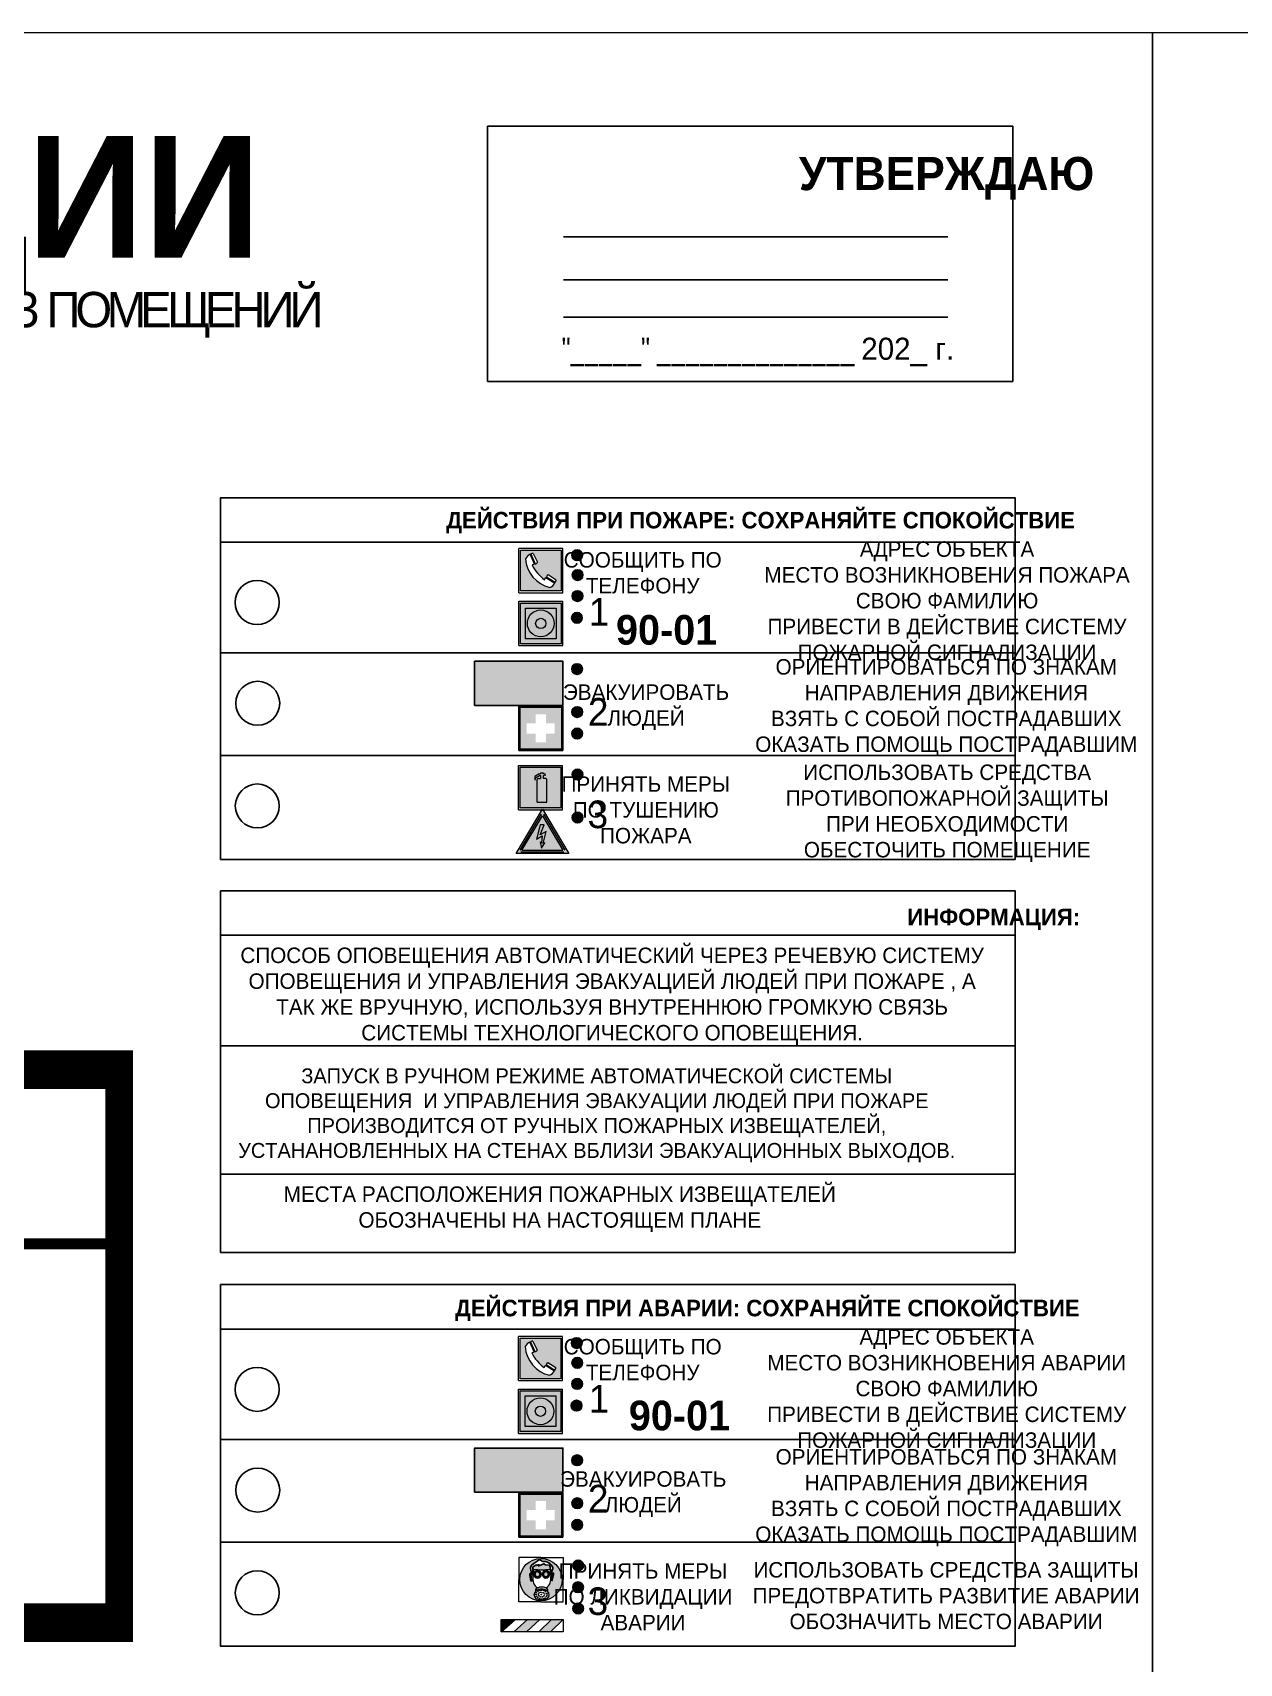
# Model space of a CAD drawing. Header units: millimetres. Extents: x 13810 to 67229, y 12374 to 21950.
# Drawn here: x 43376.2 to 43594.5, y 15439 to 15734.1 of the extents above; entities that cross this region are included whole.
import ezdxf

# ---------------------------------------------------------------- set-up
doc = ezdxf.new("R2010")
doc.units = ezdxf.units.MM
doc.styles.add('обычный', font='arial.ttf')

# ---------------------------------------------------------------- blocks, each defined once
blk = doc.blocks.new('A$C3E6D3DDE')
at = {"lineweight": 5}
h = blk.add_hatch(color=40, dxfattribs=at)
h.paths.add_polyline_path([(24.1, 1.45), (16.46, -11.35), (31.74, -11.35)])
h.paths.add_polyline_path([(24.09, -0.46), (30.03, -10.41), (18.14, -10.41)], flags=16)
h.paths.add_polyline_path([(24.54, -3.08), (23.41, -6.02), (25.13, -5.01), (24.33, -8.5), (24.82, -8.27), (23.79, -9.86), (23.4, -8.04), (23.8, -8.43), (24.04, -6.29), (22.39, -7.25), (23.44, -3.08)], flags=0)
h = blk.add_hatch(color=256, dxfattribs=at)
h.paths.add_polyline_path([(24.37, 0.03, 0.567511), (23.82, 0.03), (17.59, -10.4, 0.582454), (17.86, -10.88), (30.32, -10.88, 0.582149), (30.6, -10.4)])
h.paths.add_polyline_path([(24.09, -0.46), (18.14, -10.41), (30.03, -10.41)], flags=16)
h.paths.add_polyline_path([(24.54, -3.08), (23.41, -6.02), (25.13, -5.01), (24.33, -8.5), (24.82, -8.27), (23.79, -9.86), (23.4, -8.04), (23.8, -8.43), (24.04, -6.29), (22.39, -7.25), (23.44, -3.08)], flags=0)
h = blk.add_hatch(color=40, dxfattribs=at)
h.paths.add_polyline_path([(24.09, -0.46), (18.14, -10.41), (30.03, -10.41)])
h.paths.add_polyline_path([(24.82, -8.27), (23.79, -9.86), (23.4, -8.04), (23.8, -8.43), (24.04, -6.29), (22.39, -7.25), (23.44, -3.08), (24.54, -3.08), (23.41, -6.02), (25.13, -5.01), (24.33, -8.5)], flags=16)
at = {"color": 40, "lineweight": 5}
for p, q in [((16.46, -11.35), (24.1, 1.45)), ((24.1, 1.45), (31.74, -11.35))]:
    blk.add_line(p, q, dxfattribs=at)
at = {"lineweight": 5}
for p, q in [((17.59, -10.4), (23.82, 0.03)), ((24.37, 0.03), (30.6, -10.4)), ((18.14, -10.41), (24.09, -0.46)), ((23.44, -3.08), (22.39, -7.25)), ((23.41, -6.02), (24.54, -3.08)), ((24.54, -3.08), (23.44, -3.08)), ((24.09, -0.46), (30.03, -10.41)), ((22.39, -7.25), (24.04, -6.29)), ((23.8, -8.43), (23.4, -8.04)), ((23.4, -8.04), (23.79, -9.86)), ((25.13, -5.01), (23.41, -6.02)), ((23.79, -9.86), (24.82, -8.27)), ((24.04, -6.29), (23.8, -8.43)), ((24.33, -8.5), (25.13, -5.01)), ((24.82, -8.27), (24.33, -8.5)), ((17.86, -10.88), (30.32, -10.88)), ((18.14, -10.41), (30.03, -10.41))]:
    blk.add_line(p, q, dxfattribs=at)
at = {"color": 50, "lineweight": 5}
blk.add_line((31.74, -11.35), (16.46, -11.35), dxfattribs=at)
blk = doc.blocks.new('A$C38D26F80')
h = blk.add_hatch(color=5)
h.dxf.hatch_style = 1
h.paths.add_polyline_path([(-8.77, -4.48, 1), (-0.19, -4.48, 1)])
h.paths.add_polyline_path([(-6.75, -3.58), (-6.75, -3.31), (-6.62, -3.22), (-6.5, -3.22), (-6.42, -3.3), (-6.39, -3.28), (-6.59, -2.23), (-6.59, -2.01), (-6.38, -1.58), (-4.76, -0.4), (-4.13, -0.79, -0.362848), (-2.1, -2.1, -0.201049), (-2.17, -2.48, 0.085434), (-2.26, -3.13), (-1.9, -3.16), (-2.25, -4.7), (-2.4, -4.59), (-2.43, -4.34), (-2.36, -4.34), (-2.14, -3.34), (-2.47, -3.42), (-2.58, -1.95), (-2.77, -1.58), (-3.58, -1.52), (-3.92, -1.26), (-5.05, -1.73), (-4.87, -1.39), (-5.41, -1.6), (-5.41, -1.46), (-6.13, -1.87), (-6.18, -3.5), (-6.56, -3.47), (-6.37, -4.59), (-6.16, -4.43), (-6.16, -4.66), (-6.36, -4.79), (-6.37, -4.8), (-6.51, -4.76)], flags=16)
h.paths.add_polyline_path([(-6.51, -4.76), (-6.36, -4.79), (-6.37, -4.8)], flags=0)
h.paths.add_polyline_path([(-5.92, -2.34, 0.089508), (-2.67, -2.35), (-2.48, -3.88, -0.268602), (-3.4, -6.18, 0.262449), (-5.2, -6.18, -0.268602), (-6.11, -3.88)], flags=16)
edge = h.paths.add_edge_path(flags=16)
edge.add_ellipse((-5.19, -3.41), major_axis=(0, 0.842), ratio=0.848992, start_angle=0, end_angle=360)
edge = h.paths.add_edge_path(flags=0)
edge.add_ellipse((-5.19, -3.39), major_axis=(0, 0.665), ratio=0.853798, start_angle=0, end_angle=360)
edge = h.paths.add_edge_path(flags=0)
edge.add_ellipse((-5.19, -3.4), major_axis=(0, 0.528), ratio=0.864094, start_angle=0, end_angle=360)
edge = h.paths.add_edge_path(flags=16)
edge.add_ellipse((-3.47, -3.4), major_axis=(0, 0.842), ratio=0.848992, start_angle=0, end_angle=360)
h.paths.add_polyline_path([(-3.13, -6.45), (-3.13, -6.84, 0.383174), (-5.57, -6.85), (-5.57, -6.49, -0.369952)], flags=16)
edge = h.paths.add_edge_path(flags=0)
edge.add_ellipse((-3.47, -3.39), major_axis=(0, 0.665), ratio=0.853798, start_angle=0, end_angle=360)
edge = h.paths.add_edge_path(flags=0)
edge.add_ellipse((-3.47, -3.4), major_axis=(0, 0.528), ratio=0.864094, start_angle=0, end_angle=360)
edge = h.paths.add_edge_path(flags=16)
edge.add_ellipse((-4.34, -7.57), major_axis=(-1.48, 0), ratio=0.744955, start_angle=0, end_angle=360)
h.paths.add_polyline_path([(-5.01, -6.85, -1), (-5.15, -6.85, -1)], flags=0)
h.paths.add_polyline_path([(-5.33, -7.14, -1), (-5.47, -7.14, -1)], flags=0)
h.paths.add_polyline_path([(-4.61, -6.71, -1), (-4.74, -6.71, -1)], flags=16)
h.paths.add_polyline_path([(-5.43, -7.51, -1), (-5.57, -7.51, -1)], flags=0)
h.paths.add_polyline_path([(-4.26, -6.67, -1), (-4.4, -6.67, -1)], flags=16)
h.paths.add_polyline_path([(-4.74, -7.14, -1), (-4.88, -7.14, -1)], flags=0)
h.paths.add_polyline_path([(-4.93, -7.43, -1), (-5.07, -7.43, -1)], flags=0)
h.paths.add_polyline_path([(-4.41, -7.07, -1), (-4.54, -7.07, -1)], flags=0)
h.paths.add_polyline_path([(-5.33, -7.87, -1), (-5.46, -7.87, -1)], flags=0)
h.paths.add_polyline_path([(-3.8, -6.71, -1), (-3.94, -6.71, -1)], flags=16)
h.paths.add_polyline_path([(-4.85, -7.78, -1), (-4.98, -7.78, -1)], flags=0)
h.paths.add_polyline_path([(-3.96, -7.14, -1), (-4.1, -7.14, -1)], flags=0)
h.paths.add_polyline_path([(-4.33, -7.53, -1), (-4.47, -7.53, -1)], flags=0)
h.paths.add_polyline_path([(-5.09, -8.12, -1), (-5.23, -8.12, -1)], flags=0)
h.paths.add_polyline_path([(-3.5, -6.94, -1), (-3.64, -6.94, -1)], flags=0)
h.paths.add_polyline_path([(-4.54, -7.97, -1), (-4.68, -7.97, -1)], flags=0)
h.paths.add_polyline_path([(-3.66, -7.39, -1), (-3.8, -7.39, -1)], flags=0)
h.paths.add_polyline_path([(-4.73, -8.35, -1), (-4.86, -8.35, -1)], flags=0)
h.paths.add_polyline_path([(-4.09, -7.96, -1), (-4.23, -7.96, -1)], flags=0)
h.paths.add_polyline_path([(-3.77, -7.74, -1), (-3.91, -7.74, -1)], flags=0)
h.paths.add_polyline_path([(-3.22, -7.27, -1), (-3.35, -7.27, -1)], flags=0)
h.paths.add_polyline_path([(-4.34, -8.4, -1), (-4.47, -8.4, -1)], flags=0)
h.paths.add_polyline_path([(-3.16, -7.61, -1), (-3.3, -7.61, -1)], flags=0)
h.paths.add_polyline_path([(-3.9, -8.35, -1), (-4.04, -8.35, -1)], flags=0)
h.paths.add_polyline_path([(-3.32, -7.91, -1), (-3.46, -7.91, -1)], flags=0)
h.paths.add_polyline_path([(-3.55, -8.23, -1), (-3.69, -8.23, -1)], flags=0)
at = {"color": 5, "lineweight": 5}
for p, q in [((-4.48, 0), (-8.96, 0)), ((-8.96, 0), (-8.96, -4.48)), ((-4.48, 0), (0, 0)), ((0, 0), (0, -4.48)), ((-6.75, -3.31), (-6.62, -3.22)), ((-6.62, -3.22), (-6.5, -3.22)), ((-6.59, -2.01), (-6.38, -1.58)), ((-6.59, -2.23), (-6.59, -2.01)), ((-6.39, -3.28), (-6.59, -2.23)), ((-6.5, -3.22), (-6.42, -3.3)), ((-6.42, -3.3), (-6.39, -3.28)), ((-6.38, -1.58), (-4.76, -0.4)), ((-6.13, -1.87), (-6.18, -3.5)), ((-5.41, -1.46), (-6.13, -1.87)), ((-5.92, -2.34), (-6.11, -3.88)), ((-4.87, -1.39), (-5.41, -1.6)), ((-5.41, -1.6), (-5.41, -1.46)), ((-3.92, -1.26), (-5.05, -1.73)), ((-5.05, -1.73), (-4.87, -1.39)), ((-4.76, -0.4), (-4.13, -0.79)), ((-3.58, -1.52), (-3.92, -1.26)), ((-2.77, -1.58), (-3.58, -1.52)), ((-2.58, -1.95), (-2.77, -1.58)), ((-2.67, -2.34), (-2.48, -3.88)), ((-2.47, -3.42), (-2.58, -1.95)), ((-1.9, -3.16), (-2.26, -3.13)), ((-2.25, -4.7), (-1.9, -3.16)), ((-8.96, -8.96), (-8.96, -4.48)), ((-6.75, -3.58), (-6.75, -3.31)), ((-6.51, -4.76), (-6.75, -3.58)), ((-6.18, -3.5), (-6.56, -3.47)), ((-6.56, -3.47), (-6.37, -4.59)), ((-6.37, -4.8), (-6.51, -4.76)), ((-6.37, -4.59), (-6.16, -4.43)), ((-6.16, -4.66), (-6.37, -4.8)), ((-6.16, -4.43), (-6.16, -4.66)), ((-5.57, -6.49), (-5.57, -6.85)), ((-3.13, -6.45), (-3.13, -6.84)), ((-2.14, -3.34), (-2.47, -3.42)), ((-2.43, -4.34), (-2.4, -4.59)), ((-2.43, -4.34), (-2.36, -4.34)), ((-2.4, -4.59), (-2.25, -4.7)), ((-2.36, -4.34), (-2.14, -3.34)), ((0, -8.96), (0, -4.48)), ((-4.48, -8.96), (-8.96, -8.96)), ((-4.48, -8.96), (0, -8.96))]:
    blk.add_line(p, q, dxfattribs=at)
at = {"color": 5}
for p, q in [((-6.75, -3.31), (-6.62, -3.22)), ((-6.62, -3.22), (-6.5, -3.22)), ((-6.59, -2.01), (-6.38, -1.58)), ((-6.59, -2.23), (-6.59, -2.01)), ((-6.39, -3.28), (-6.59, -2.23)), ((-6.5, -3.22), (-6.42, -3.3)), ((-6.42, -3.3), (-6.39, -3.28)), ((-6.38, -1.58), (-4.76, -0.4)), ((-6.13, -1.87), (-6.18, -3.5)), ((-5.41, -1.46), (-6.13, -1.87)), ((-4.87, -1.39), (-5.41, -1.6)), ((-5.41, -1.6), (-5.41, -1.46)), ((-3.92, -1.26), (-5.05, -1.73)), ((-5.05, -1.73), (-4.87, -1.39)), ((-4.76, -0.4), (-4.13, -0.79)), ((-3.58, -1.52), (-3.92, -1.26)), ((-2.77, -1.58), (-3.58, -1.52)), ((-2.58, -1.95), (-2.77, -1.58)), ((-2.47, -3.42), (-2.58, -1.95)), ((-2.26, -3.13), (-1.9, -3.16)), ((-1.9, -3.16), (-2.25, -4.7)), ((-6.75, -3.58), (-6.75, -3.31)), ((-6.51, -4.76), (-6.75, -3.58)), ((-6.18, -3.5), (-6.56, -3.47)), ((-6.56, -3.47), (-6.37, -4.59)), ((-6.37, -4.8), (-6.51, -4.76)), ((-6.36, -4.79), (-6.51, -4.76)), ((-6.37, -4.59), (-6.16, -4.43)), ((-6.16, -4.66), (-6.37, -4.8)), ((-6.16, -4.66), (-6.36, -4.79)), ((-6.16, -4.43), (-6.16, -4.66)), ((-2.14, -3.34), (-2.47, -3.42)), ((-2.4, -4.59), (-2.43, -4.34)), ((-2.43, -4.34), (-2.36, -4.34)), ((-2.25, -4.7), (-2.4, -4.59)), ((-2.36, -4.34), (-2.14, -3.34))]:
    blk.add_line(p, q, dxfattribs=at)
at = {"color": 5, "lineweight": 5}
for centre, radius in [((-4.48, -4.48), 4.29), ((-4.33, -6.67), 0.0678), ((-5.5, -7.51), 0.0678), ((-5.4, -7.14), 0.0678), ((-5.4, -7.87), 0.0678), ((-5.16, -8.12), 0.0678), ((-5.08, -6.85), 0.0678), ((-5, -7.43), 0.0678), ((-4.91, -7.78), 0.0678), ((-4.81, -7.14), 0.0678), ((-4.79, -8.35), 0.0678), ((-4.67, -6.71), 0.0678), ((-4.61, -7.97), 0.0678), ((-4.47, -7.07), 0.0678), ((-4.4, -7.53), 0.0678), ((-4.4, -8.4), 0.0678), ((-4.16, -7.96), 0.0678), ((-4.03, -7.14), 0.0678), ((-3.97, -8.35), 0.0678), ((-3.87, -6.71), 0.0678), ((-3.84, -7.74), 0.0678), ((-3.73, -7.39), 0.0678), ((-3.62, -8.23), 0.0678), ((-3.57, -6.94), 0.0678), ((-3.39, -7.91), 0.0678), ((-3.28, -7.27), 0.0678), ((-3.23, -7.61), 0.0678)]:
    blk.add_circle(centre, radius, dxfattribs=at)
for centre, radius, start, end in [((-4.28, 6.66), 9.15, 259.6987, 280.1569), ((-0.47, -3.05), 1.79, 161.5846, 182.4584), ((-2.6, -2.2), 0.513, 326.4781, 11.7739), ((-3.66, -4.24), 2.47, 171.573, 231.7124), ((-4.33, -7.88), 1.87, 50.358, 131.5662), ((-4.34, -8.2), 1.82, 48.4943, 132.3565), ((-4.3, -7.78), 1.83, 60.5889, 119.4111), ((-4.93, -4.24), 2.47, 308.2876, 8.427)]:
    blk.add_arc(centre, radius, start, end, dxfattribs=at)
at = {"color": 5}
for centre, radius, start, end in [((-3.89, -2.66), 1.88, 17.387, 97.1599), ((-0.35, -3.07), 1.91, 162.2553, 181.7878), ((-2.6, -2.2), 0.511, 326.3906, 11.8614)]:
    blk.add_arc(centre, radius, start, end, dxfattribs=at)
at = {"color": 5, "lineweight": 5}
for centre, major_axis, ratio in [((-5.19, -3.41), (0, 0.842), 0.848992), ((-5.19, -3.39), (0, 0.665), 0.853798), ((-5.19, -3.4), (0, 0.528), 0.864094), ((-3.47, -3.4), (0, 0.842), 0.848992), ((-3.47, -3.39), (0, 0.665), 0.853798), ((-3.47, -3.4), (0, 0.528), 0.864094), ((-4.34, -7.57), (-1.48, 0), 0.744955)]:
    blk.add_ellipse(centre, major_axis=major_axis, ratio=ratio, dxfattribs=at)
blk = doc.blocks.new('A$C47DD6509')
at = {"lineweight": 5}
for points in [[(-8.69, 0), (-11.19, 0), (-11.19, -2.22)], [(-4.22, 0), (-6.45, 0), (-8.91, -2.22), (-6.61, -2.22)], [(0, 0), (-2.09, 0), (-4.36, -2.22), (-2.29, -2.22)]]:
    blk.add_hatch(color=242, dxfattribs=at).paths.add_polyline_path(points)
at = {"color": 242, "lineweight": 5}
for p, q in [((-11.19, -2.22), (-8.69, 0)), ((-11.19, -2.22), (-11.19, 0)), ((-11.19, 0), (-8.69, 0)), ((-11.19, 0), (0, 0)), ((-8.91, -2.22), (-6.45, 0)), ((-6.61, -2.22), (-4.22, 0)), ((-4.36, -2.22), (-2.09, 0)), ((-2.29, -2.22), (0, 0)), ((0, 0), (0, -2.22)), ((0, -2.22), (-11.19, -2.22))]:
    blk.add_line(p, q, dxfattribs=at)
blk = doc.blocks.new('A$C456E1F9C')
at = {"lineweight": 5}
h = blk.add_hatch(color=242, dxfattribs=at)
h.paths.add_polyline_path([(0.51, -1.47), (0.51, -13.26), (12.29, -13.26), (12.29, -1.47)])
h.paths.add_polyline_path([(5.42, -4.95, -0.254479), (4.78, -5.4), (3.52, -2.53, -0.209735), (4.23, -2.4)], flags=16)
h.paths.add_polyline_path([(8.53, -8.6), (10.87, -10.17), (10.54, -10.76), (8.03, -9.13, -0.192251)], flags=16)
h.paths.add_polyline_path([(4.61, -5.49, 0.005518), (3.87, -5.72, 0.128647), (7.49, -10.01, 0.00809), (7.83, -9.33), (10.47, -10.97, -0.16736), (8.99, -12.25, -0.327862), (1.95, -3.95, -0.166952), (3.36, -2.62)], flags=16)
at = {"color": 242, "lineweight": 5}
for p, q in [((0, -13.77), (0, -0.97)), ((12.8, -0.97), (0, -0.97)), ((4.61, -5.49), (3.36, -2.62)), ((3.52, -2.53), (4.78, -5.4)), ((4.23, -2.4), (5.42, -4.95)), ((12.8, -13.77), (12.8, -0.97)), ((7.83, -9.33), (10.47, -10.97)), ((8.03, -9.13), (10.54, -10.76)), ((10.81, -10.12), (8.53, -8.6)), ((0, -13.77), (12.8, -13.77)), ((10.54, -10.76), (10.8, -10.3)), ((10.8, -10.3), (10.81, -10.12))]:
    blk.add_line(p, q, dxfattribs=at)
blk.add_lwpolyline([(0.51, -1.47), (12.29, -1.47), (12.29, -13.26), (0.51, -13.26)], close=True, dxfattribs=at)
for centre, radius, start, end in [((4.59, -5.34), 2.99, 114.2845, 152.1974), ((11.12, -3.31), 9.19, 183.9915, 256.6009), ((4.02, -3.27), 0.891, 76.3284, 123.7092), ((14.98, -39.1), 35.17, 107.1487, 108.4135), ((13.86, -0.94), 11.08, 205.5536, 234.8762), ((4.68, -4.59), 0.824, 276.9621, 334.0723), ((-13.31, 0.8), 23.44, 332.5487, 334.4027), ((8.94, -9.5), 0.989, 114.4092, 157.9388), ((7.87, -9.46), 3, 291.9291, 329.9329)]:
    blk.add_arc(centre, radius, start, end, dxfattribs=at)
blk = doc.blocks.new('A$C54414219')
at = {"true_color": 0xffffff}
h = blk.add_hatch(color=7, dxfattribs=at)
h.paths.add_polyline_path([(2.39, -9.45), (2.39, -18.3), (11.23, -18.3), (11.23, -9.45)], flags=0)
h.paths.add_polyline_path([(10.71, -13.87, -1), (2.92, -13.87, -1)], flags=0)
h.paths.add_polyline_path([(8.3, -13.87, -1), (5.33, -13.87, -1)], flags=0)
h.paths.add_polyline_path([(0.41, -7.47), (0.41, -20.27), (13.21, -20.27), (13.21, -7.47)])
h.paths.add_polyline_path([(0.92, -19.77), (12.71, -19.77), (12.71, -7.98), (0.92, -7.98)], flags=16)
h.paths.add_polyline_path([(11.23, -9.45), (11.23, -18.3), (2.39, -18.3), (2.39, -9.45)], flags=0)
at = {"lineweight": 5}
h = blk.add_hatch(color=242, dxfattribs=at)
h.paths.add_polyline_path([(12.71, -7.98), (0.92, -7.98), (0.92, -19.77), (12.71, -19.77)])
h.paths.add_polyline_path([(11.23, -18.3), (2.39, -18.3), (2.39, -9.45), (11.23, -9.45)], flags=16)
h.paths.add_polyline_path([(10.71, -13.87, -1), (2.92, -13.87, -1)], flags=0)
h.paths.add_polyline_path([(8.3, -13.87, -1), (5.33, -13.87, -1)], flags=0)
at = {"true_color": 0xffffff}
h = blk.add_hatch(color=7, dxfattribs=at)
h.paths.add_polyline_path([(2.39, -9.45), (2.39, -18.3), (11.23, -18.3), (11.23, -9.45)])
h.paths.add_polyline_path([(10.71, -13.87, -1), (2.92, -13.87, -1)], flags=16)
h.paths.add_polyline_path([(8.3, -13.87, -1), (5.33, -13.87, -1)], flags=0)
at = {"lineweight": 5}
h = blk.add_hatch(color=242, dxfattribs=at)
h.paths.add_polyline_path([(2.92, -13.87, 1), (10.71, -13.87, 1)])
h.paths.add_polyline_path([(8.3, -13.87, -1), (5.33, -13.87, -1)], flags=16)
at = {"color": 242, "lineweight": 5}
for p, q in [((0.41, -20.27), (0.41, -7.47)), ((0.41, -7.47), (13.21, -7.47)), ((0.41, -7.47), (13.21, -7.47)), ((13.21, -20.27), (13.21, -7.47)), ((0.41, -20.27), (13.21, -20.27))]:
    blk.add_line(p, q, dxfattribs=at)
for points in [[(0.92, -7.98), (12.71, -7.98), (12.71, -19.77), (0.92, -19.77)], [(2.39, -9.45), (11.23, -9.45), (11.23, -18.3), (2.39, -18.3)]]:
    blk.add_lwpolyline(points, close=True, dxfattribs=at)
for radius in [3.89, 1.49]:
    blk.add_circle((6.81, -13.87), radius, dxfattribs=at)
blk = doc.blocks.new('A$C32E8229D')
at = {"true_color": 0xffffff}
blk.add_hatch(color=7, dxfattribs=at).paths.add_polyline_path([(0, 0), (0, -8), (16, -8), (16, 0)])
h = blk.add_hatch(color=126)
h.paths.add_polyline_path([(0.2, -0.2), (15.8, -0.2), (15.8, -7.8), (0.2, -7.8)])
h.paths.add_polyline_path([(13.49, -2.05), (12.08, -2.05), (11.37, -2.63, 0.162397), (11.29, -2.84), (11.29, -3.63), (10.35, -3.63), (10.35, -4.05), (11.68, -4.05), (11.68, -3.48), (12.26, -4.28), (11.29, -5.1), (11.29, -6.78), (11.85, -6.78), (11.85, -5.44), (12.8, -4.64), (12.8, -5.94), (14.46, -5.94), (14.46, -5.39), (13.45, -5.39), (13.45, -3.97), (12.46, -2.59), (13.15, -2.59), (13.69, -3.34), (14.18, -3)], flags=16)
h.paths.add_polyline_path([(10.74, -1.82, 1), (11.8, -1.82, 1)], flags=16)
h.paths.add_polyline_path([(9.39, -3.59), (5.99, -3.59), (6.56, -3.03), (5.91, -3.03), (5.1, -3.83), (5.91, -4.64), (6.56, -4.64), (5.99, -4.09), (9.39, -4.09)], flags=16)
h.paths.add_polyline_path([(4.29, -1.08), (1.72, -1.08), (1.72, -6.6), (4.29, -6.6)], flags=16)
at = {"color": 126}
blk.add_lwpolyline([(16, -8), (0, -8), (0, 0), (16, 0)], close=True, dxfattribs=at)
blk = doc.blocks.new('A$C18900ED3')
h = blk.add_hatch(color=126)
h.paths.add_polyline_path([(-0.18, -0.18), (-7.02, -0.18), (-7.02, -7.02), (-0.18, -7.02)])
h.paths.add_polyline_path([(-5.89, -4.46), (-5.89, -2.77), (-4.46, -2.77), (-4.46, -1.31), (-2.77, -1.31), (-2.77, -2.77), (-1.33, -2.77), (-1.33, -4.46), (-2.77, -4.46), (-2.77, -5.89), (-4.46, -5.89), (-4.46, -4.46)], flags=16)
at = {"color": 126}
for p, q in [((-7.2, 0), (-7.2, -7.2)), ((0, 0), (-7.2, 0)), ((0, -7.2), (0, 0)), ((-7.02, -7.02), (-7.02, -0.18)), ((-7.02, -0.18), (-0.18, -0.18)), ((-0.18, -0.18), (-0.18, -7.02)), ((-7.2, -7.2), (0, -7.2)), ((-0.18, -7.02), (-7.02, -7.02))]:
    blk.add_line(p, q, dxfattribs=at)
blk = doc.blocks.new('A$C3AD82952')
at = {"true_color": 0xf5f5ff}
h = blk.add_hatch(color=7, dxfattribs=at)
h.dxf.hatch_style = 1
h.paths.add_polyline_path([(8.21, 8.73, 0.414214), (7.89, 9.05), (7.22, 9.05), (7.22, 9.92), (7.59, 9.92, 1), (7.57, 10.36), (7.22, 10.36), (7.22, 10.6), (6.43, 10.6), (6.43, 10.36), (6.01, 10.36), (4.74, 9.59), (4.74, 8.69), (4.98, 8.73), (4.98, 9.26), (6.12, 9.91), (6.43, 9.91), (6.43, 9.05), (5.76, 9.05, 0.414214), (5.44, 8.73), (5.44, 2.2), (8.21, 2.2)], flags=0)
h.paths.add_polyline_path([(12.8, 12.8), (0, 12.8), (0, 0), (12.8, 0)])
h.paths.add_polyline_path([(0.51, 12.29), (12.29, 12.29), (12.29, 0.51), (0.51, 0.51)], flags=16)
h.paths.add_polyline_path([(4.74, 9.59), (6.01, 10.36), (6.43, 10.36), (6.43, 10.6), (7.22, 10.6), (7.22, 10.36), (7.59, 10.36, -0.94586), (7.59, 9.92), (7.22, 9.92), (7.22, 9.05), (7.89, 9.05, -0.414214), (8.21, 8.73), (8.21, 2.2), (5.44, 2.2), (5.44, 8.73, -0.414214), (5.76, 9.05), (6.43, 9.05), (6.43, 9.91), (6.12, 9.91), (4.98, 9.26), (4.98, 8.73), (4.74, 8.69)], flags=0)
h = blk.add_hatch(color=242)
h.dxf.hatch_style = 1
h.paths.add_polyline_path([(12.29, 12.29), (0.51, 12.29), (0.51, 0.51), (12.29, 0.51)])
h.paths.add_polyline_path([(4.74, 8.69), (4.74, 9.59), (6.01, 10.36), (6.43, 10.36), (6.43, 10.6), (7.22, 10.6), (7.22, 10.36), (7.59, 10.36, -0.94586), (7.59, 9.92), (7.22, 9.92), (7.22, 9.05), (7.89, 9.05, -0.414214), (8.21, 8.73), (8.21, 2.2), (5.44, 2.2), (5.44, 8.73, -0.414214), (5.76, 9.05), (6.43, 9.05), (6.43, 9.91), (6.12, 9.91), (4.98, 9.26), (4.98, 8.73)], flags=16)
h = blk.add_hatch(color=7, dxfattribs=at)
h.dxf.hatch_style = 1
h.paths.add_polyline_path([(8.21, 8.73, 0.414214), (7.89, 9.05), (7.22, 9.05), (7.22, 9.92), (7.59, 9.92, 1), (7.57, 10.36), (7.22, 10.36), (7.22, 10.6), (6.43, 10.6), (6.43, 10.36), (6.01, 10.36), (4.74, 9.59), (4.74, 8.69), (4.98, 8.73), (4.98, 9.26), (6.12, 9.91), (6.43, 9.91), (6.43, 9.05), (5.76, 9.05, 0.414214), (5.44, 8.73), (5.44, 2.2), (8.21, 2.2)])
at = {"color": 242, "lineweight": 5}
for p, q in [((0, 0), (0, 12.8)), ((0, 12.8), (12.8, 12.8)), ((6.01, 10.36), (4.74, 9.59)), ((4.74, 9.59), (4.74, 8.69)), ((4.98, 9.26), (6.12, 9.91)), ((6.01, 10.36), (6.43, 10.36)), ((6.12, 9.91), (6.43, 9.91)), ((7.22, 10.6), (6.43, 10.6)), ((6.43, 10.6), (6.43, 10.36)), ((6.43, 9.91), (6.43, 9.05)), ((7.22, 10.36), (7.22, 10.6)), ((7.59, 10.36), (7.22, 10.36)), ((7.22, 9.05), (7.22, 9.92)), ((7.59, 9.92), (7.22, 9.92)), ((12.8, 0), (12.8, 12.8)), ((4.74, 8.69), (4.98, 8.73)), ((4.98, 8.73), (4.98, 9.26)), ((5.44, 2.2), (5.44, 8.73)), ((5.76, 9.05), (6.43, 9.05)), ((7.89, 9.05), (7.22, 9.05)), ((8.21, 2.2), (8.21, 8.73)), ((0, 0), (12.8, 0)), ((5.44, 2.2), (8.21, 2.2))]:
    blk.add_line(p, q, dxfattribs=at)
blk.add_lwpolyline([(0.51, 12.29), (12.29, 12.29), (12.29, 0.51), (0.51, 0.51)], close=True, dxfattribs=at)
for centre, radius, start, end in [((7.58, 10.14), 0.223, 273.1875, 86.8125), ((5.76, 8.73), 0.32, 90, 180), ((7.89, 8.73), 0.32, 0, 90)]:
    blk.add_arc(centre, radius, start, end, dxfattribs=at)

msp = doc.modelspace()

# ---------------------------------------------------------------- hatches: boundary and pattern name
at = {"lineweight": 0}
h = msp.add_hatch(color=256, dxfattribs=at)
h.dxf.hatch_style = 1
h.paths.add_polyline_path([(43473.7, 15639.56, 1), (43475.63, 15639.56, 1)])
h = msp.add_hatch(color=256, dxfattribs=at)
h.dxf.hatch_style = 1
h.paths.add_polyline_path([(43473.8, 15635.98, 1), (43475.74, 15635.98, 1)])
h = msp.add_hatch(color=256, dxfattribs=at)
h.dxf.hatch_style = 1
h.paths.add_polyline_path([(43473.77, 15632.17, 1), (43475.7, 15632.17, 1)])
h = msp.add_hatch(color=256, dxfattribs=at)
h.dxf.hatch_style = 1
h.paths.add_polyline_path([(43473.68, 15628.24, 1), (43475.62, 15628.24, 1)])
h = msp.add_hatch(color=256, dxfattribs=at)
h.dxf.hatch_style = 1
h.paths.add_polyline_path([(43473.7, 15618.97, 1), (43475.63, 15618.97, 1)])
h = msp.add_hatch(color=256, dxfattribs=at)
h.dxf.hatch_style = 1
h.paths.add_polyline_path([(43473.74, 15611.19, 1), (43475.67, 15611.19, 1)])
h = msp.add_hatch(color=256, dxfattribs=at)
h.dxf.hatch_style = 1
h.paths.add_polyline_path([(43473.73, 15607.29, 1), (43475.66, 15607.29, 1)])
h = msp.add_hatch(color=256, dxfattribs=at)
h.dxf.hatch_style = 1
h.paths.add_polyline_path([(43473.79, 15599.87, 1), (43475.72, 15599.87, 1)])
h = msp.add_hatch(color=256, dxfattribs=at)
h.dxf.hatch_style = 1
h.paths.add_polyline_path([(43473.79, 15592.1, 1), (43475.72, 15592.1, 1)])
h = msp.add_hatch(color=256, dxfattribs=at)
h.dxf.hatch_style = 1
h.paths.add_polyline_path([(43473.64, 15497.01, 1), (43475.57, 15497.01, 1)])
h = msp.add_hatch(color=256, dxfattribs=at)
h.dxf.hatch_style = 1
h.paths.add_polyline_path([(43473.74, 15493.43, 1), (43475.67, 15493.43, 1)])
h = msp.add_hatch(color=256, dxfattribs=at)
h.dxf.hatch_style = 1
h.paths.add_polyline_path([(43473.7, 15489.62, 1), (43475.63, 15489.62, 1)])
h = msp.add_hatch(color=256, dxfattribs=at)
h.dxf.hatch_style = 1
h.paths.add_polyline_path([(43473.62, 15485.69, 1), (43475.55, 15485.69, 1)])
h = msp.add_hatch(color=256, dxfattribs=at)
h.dxf.hatch_style = 1
h.paths.add_polyline_path([(43473.7, 15475.8, 1), (43475.64, 15475.8, 1)])
h = msp.add_hatch(color=256, dxfattribs=at)
h.dxf.hatch_style = 1
h.paths.add_polyline_path([(43473.74, 15468.02, 1), (43475.68, 15468.02, 1)])
h = msp.add_hatch(color=256, dxfattribs=at)
h.dxf.hatch_style = 1
h.paths.add_polyline_path([(43473.74, 15464.12, 1), (43475.67, 15464.12, 1)])
h = msp.add_hatch(color=256, dxfattribs=at)
h.dxf.hatch_style = 1
h.paths.add_polyline_path([(43473.89, 15456.76, 1), (43475.83, 15456.76, 1)])
h = msp.add_hatch(color=256, dxfattribs=at)
h.dxf.hatch_style = 1
h.paths.add_polyline_path([(43473.89, 15452.82, 1), (43475.82, 15452.82, 1)])
h = msp.add_hatch(color=256, dxfattribs=at)
h.dxf.hatch_style = 1
h.paths.add_polyline_path([(43473.89, 15448.99, 1), (43475.82, 15448.99, 1)])

# ---------------------------------------------------------------- linework, layer by layer
at = {"color": 126, "lineweight": 0, "true_color": 0x008754}
for points in [[(42978.76, 15734.12), (43578.76, 15734.12), (43578.76, 15339.12), (42978.76, 15339.12)], [(42978.76, 15734.12), (43578.76, 15734.12), (43578.76, 15339.12), (42978.76, 15339.12)], [(42978.76, 15734.12), (43578.76, 15734.12), (43578.76, 15339.12), (42978.76, 15339.12)], [(42978.76, 15734.12), (43578.76, 15734.12), (43578.76, 15339.12), (42978.76, 15339.12)], [(43578.76, 15734.12), (44178.76, 15734.12), (44178.76, 15339.12), (43578.76, 15339.12)], [(43578.76, 15734.12), (44178.76, 15734.12), (44178.76, 15339.12), (43578.76, 15339.12)], [(43578.76, 15734.12), (44178.76, 15734.12), (44178.76, 15339.12), (43578.76, 15339.12)], [(43578.76, 15734.12), (44178.76, 15734.12), (44178.76, 15339.12), (43578.76, 15339.12)]]:
    msp.add_lwpolyline(points, close=True, dxfattribs=at)
for points in [[(43458.48, 15717.22), (43553.48, 15717.22), (43553.48, 15671.01), (43458.48, 15671.01)], [(43410.16, 15641.92), (43553.92, 15641.92), (43553.92, 15649.97), (43410.16, 15649.97)], [(43410.16, 15641.92), (43553.92, 15641.92), (43553.92, 15584.52), (43410.16, 15584.52)], [(43410.16, 15499.55), (43553.92, 15499.55), (43553.92, 15507.6), (43410.16, 15507.6)], [(43410.16, 15499.55), (43553.92, 15499.55), (43553.92, 15442.15), (43410.16, 15442.15)]]:
    msp.add_lwpolyline(points, close=True)
for points in [[(43472.23, 15697.17), (43541.76, 15697.17)], [(43472.23, 15689.41), (43541.76, 15689.41)], [(43472.23, 15682.62), (43541.76, 15682.62)], [(43468.57, 15621.92), (43410.16, 15621.92), (43553.92, 15621.92)], [(43468.57, 15603.35), (43410.16, 15603.35), (43553.92, 15603.35)], [(43468.57, 15479.55), (43410.16, 15479.55), (43553.92, 15479.55)], [(43468.57, 15460.98), (43410.16, 15460.98), (43553.92, 15460.98)]]:
    msp.add_lwpolyline(points)
at = {"color": 0}
msp.add_lwpolyline([(43410.16, 15578.86), (43553.92, 15578.86), (43553.92, 15513.4), (43410.16, 15513.4)], close=True, dxfattribs=at)
for points in [[(43410.16, 15570.8), (43553.92, 15570.8)], [(43410.16, 15550.81), (43553.92, 15550.81)], [(43410.16, 15527.56), (43553.92, 15527.56)]]:
    msp.add_lwpolyline(points, dxfattribs=at)
at = {"lineweight": 0}
for points, const_width in [([(43394.32, 15546.47), (43370, 15546.47)], 7), ([(43391.82, 15446.44), (43391.82, 15546.47)], 5), ([(43332.56, 15514.97), (43391.82, 15514.97)], 2), ([(43362.87, 15446.44), (43394.32, 15446.44)], 7)]:
    msp.add_lwpolyline(points, dxfattribs=dict(at, const_width=const_width))
for centre, radius in [((43474.67, 15639.56), 0.966), ((43474.77, 15635.98), 0.966), ((43416.78, 15631), 3.98), ((43474.73, 15632.17), 0.966), ((43474.65, 15628.24), 0.966), ((43474.66, 15618.97), 0.966), ((43416.88, 15612.77), 3.98), ((43474.7, 15611.19), 0.966), ((43474.69, 15607.29), 0.966), ((43474.75, 15599.87), 0.966), ((43416.81, 15594.19), 3.98), ((43474.76, 15592.1), 0.966), ((43474.6, 15497.01), 0.966), ((43474.71, 15493.43), 0.966), ((43416.78, 15488.63), 3.98), ((43474.67, 15489.62), 0.966), ((43474.58, 15485.69), 0.966), ((43474.67, 15475.8), 0.966), ((43416.88, 15470.4), 3.98), ((43474.71, 15468.02), 0.966), ((43474.7, 15464.12), 0.966), ((43474.86, 15456.76), 0.966), ((43416.81, 15451.82), 3.98), ((43474.85, 15452.82), 0.966), ((43474.86, 15448.99), 0.966)]:
    msp.add_circle(centre, radius)

# ---------------------------------------------------------------- block references
for name, p, xscale, yscale, zscale in [('A$C456E1F9C', (43464.11, 15641.38), 0.625, 0.625, 0.625), ('A$C54414219', (43463.85, 15635.89), 0.625, 0.625, 0.625), ('A$C18900ED3', (43472.11, 15612.24), 1.111111111007631, 1.111111111007631, 1.111111111007631), ('A$C3AD82952', (43464.06, 15593.51), 0.625, 0.625, 0.625), ('A$C3E6D3DDE', (43453.35, 15592.7), 0.625, 0.625, 0.625), ('A$C456E1F9C', (43464.05, 15498.83), 0.625, 0.625, 0.625), ('A$C54414219', (43463.79, 15493.34), 0.625, 0.625, 0.625), ('A$C18900ED3', (43472.11, 15469.87), 1.111111111007631, 1.111111111007631, 1.111111111007631), ('A$C38D26F80', (43472.13, 15458.21), 0.8928571427240968, 0.8928571427240968, 0.8928571427240968)]:
    msp.add_blockref(name, p, dxfattribs=dict(xscale=xscale, yscale=yscale, zscale=zscale))
at = {"xscale": -1}
for p in [(43472.11, 15620.39), (43472.11, 15478.02)]:
    msp.add_blockref('A$C32E8229D', p, dxfattribs=at)
at = {"color": 242, "true_color": 0xc1121c}
msp.add_blockref('A$C47DD6509', (43472.13, 15446.99), dxfattribs=at)

# ---------------------------------------------------------------- texts
at = {"lineweight": 0, "style": 'обычный'}
for s, insert, char_height, width, attachment_point in [('{\\fProxima Nova Rg|b1|i0|c204|p2;ПЛАН ЭВАКУАЦИИ}', (43140.3, 15715.41), 22, 493.8901, 1), ('\\pi-18,l18,t18;{\\fProxima Nova Rg|b1|i0|c204|p2;УТВЕРЖДАЮ\\H1.1997x; }', (43541.52, 15707.75), 6, 126.6484, 5), ('{\\fArial Narrow|b0|i0|c204|p34;"_____" ______________ \\fProxima Nova Rg|b0|i0|c204|p2;202_ г. }', (43507.39, 15676.34), 4, 78.6503, 5), ('{\\fProxima Nova Rg|b1|i0|c204|p2;ДЕЙСТВИЯ ПРИ ПОЖАРЕ: СОХРАНЯЙТЕ СПОКОЙСТВИЕ\\H1.6644x; }', (43507.87, 15645.47), 3, 175.1736, 5), ('\\pi-8.4,l8.4,t8.4;{\\fProxima Nova Rg|b0|i0|c204|p2;АДРЕС ОБЪЕКТА\\PМЕСТО ВОЗНИКНОВЕНИЯ ПОЖАРА \\PСВОЮ ФАМИЛИЮ\\PПРИВЕСТИ В ДЕЙСТВИЕ СИСТЕМУ \\PПОЖАРНОЙ СИГНАЛИЗАЦИИ}', (43541.61, 15630.93), 2.8, 126.6484, 5), ('{\\fProxima Nova Rg|b0|i0|c204|p2;СООБЩИТЬ ПО \\PТЕЛЕФОНУ}', (43486.54, 15636.37), 2.8, 126.6484, 5), ('{\\fProxima Nova Rg|b0|i0|c204|p2;1\\H1.1667x; }', (43478.64, 15629.3), 5, 126.6484, 5), ('{\\fProxima Nova Rg|b1|i0|c204|p2;\\H1.0714x;90-01\\fProxima Nova Rg|b0|i0|c204|p2;\\H0.93331x; \\H1.3449x; }', (43490.87, 15626.02), 5, 126.6484, 5), ('\\pi-8.4,l8.4,t8.4;{\\fProxima Nova Rg|b0|i0|c204|p2;ОРИЕНТИРОВАТЬСЯ ПО ЗНАКАМ \\PНАПРАВЛЕНИЯ ДВИЖЕНИЯ\\PВЗЯТЬ С СОБОЙ ПОСТРАДАВШИХ\\PОКАЗАТЬ ПОМОЩЬ ПОСТРАДАВШИМ}', (43541.47, 15611.96), 2.8, 126.6484, 5), ('{\\fProxima Nova Rg|b0|i0|c204|p2;ЭВАКУИРОВАТЬ \\PЛЮДЕЙ}', (43487.15, 15612.05), 2.8, 126.6484, 5), ('{\\fProxima Nova Rg|b0|i0|c204|p2;2\\H1.1967x; }', (43478.49, 15611.22), 5, 126.6484, 5), ('\\pi-8.4,l8.4,t8.4;{\\fProxima Nova Rg|b0|i0|c204|p2;ИСПОЛЬЗОВАТЬ СРЕДСТВА \\PПРОТИВОПОЖАРНОЙ ЗАЩИТЫ \\PПРИ НЕОБХОДИМОСТИ \\PОБЕСТОЧИТЬ ПОМЕЩЕНИЕ}', (43541.63, 15592.88), 2.8, 126.6484, 5), ('{\\fProxima Nova Rg|b0|i0|c204|p2;ПРИНЯТЬ МЕРЫ \\PПО ТУШЕНИЮ \\PПОЖАРА}', (43487.11, 15593.47), 2.8, 126.6484, 5), ('{\\fProxima Nova Rg|b0|i0|c204|p2;3\\H1.1967x; }', (43478.43, 15592.64), 5, 126.6484, 5), ('{\\fProxima Nova Rg|b1|i0|c204|p2;ИНФОРМАЦИЯ:\\H1.1997x; }', (43550.06, 15573.66), 3, 175.1736, 5), ('{\\fProxima Nova Rg|b0|i0|c204|p2;СПОСОБ ОПОВЕЩЕНИЯ АВТОМАТИЧЕСКИЙ ЧЕРЕЗ РЕЧЕВУЮ СИСТЕМУ ОПОВЕЩЕНИЯ И УПРАВЛЕНИЯ ЭВАКУАЦИЕЙ ЛЮДЕЙ ПРИ ПОЖАРЕ , А ТАК ЖЕ ВРУЧНУЮ, ИСПОЛЬЗУЯ ВНУТРЕННЮЮ ГРОМКУЮ СВЯЗЬ СИСТЕМЫ ТЕХНОЛОГИЧЕСКОГО ОПОВЕЩЕНИЯ.}', (43481.01, 15559.76), 2.8, 137.0334, 5), ('{\\fProxima Nova Rg|b0|i0|c204|p2;\\P\\pt8.1;ЗАПУСК В РУЧНОМ РЕЖИМЕ АВТОМАТИЧЕСКОЙ СИСТЕМЫ ОПОВЕЩЕНИЯ  И УПРАВЛЕНИЯ ЭВАКУАЦИИ ЛЮДЕЙ ПРИ ПОЖАРЕ ПРОИЗВОДИТСЯ ОТ РУЧНЫХ ПОЖАРНЫХ ИЗВЕЩАТЕЛЕЙ, УСТАНАНОВЛЕННЫХ НА СТЕНАХ ВБЛИЗИ ЭВАКУАЦИОННЫХ ВЫХОДОВ. }', (43478.23, 15540.47), 2.7, 131.4512, 5), ('\\pt8.4;{\\fProxima Nova Rg|b0|i0|c204|p2;\\PМЕСТА РАСПОЛОЖЕНИЯ ПОЖАРНЫХ ИЗВЕЩАТЕЛЕЙ ОБОЗНАЧЕНЫ НА НАСТОЯЩЕМ ПЛАНЕ}', (43471.54, 15523.55), 2.8, 118.5618, 5), ('{\\fProxima Nova Rg|b1|i0|c204|p2;ДЕЙСТВИЯ ПРИ АВАРИИ: СОХРАНЯЙТЕ СПОКОЙСТВИЕ\\H1.6644x; }', (43509.1, 15502.91), 3, 175.1736, 5), ('{\\fProxima Nova Rg|b0|i0|c204|p2;СООБЩИТЬ ПО \\PТЕЛЕФОНУ}', (43486.54, 15494), 2.8, 126.6484, 5), ('\\pi-8.4,l8.4,t8.4;{\\fProxima Nova Rg|b0|i0|c204|p2;АДРЕС ОБЪЕКТА\\PМЕСТО ВОЗНИКНОВЕНИЯ АВАРИИ\\PСВОЮ ФАМИЛИЮ\\PПРИВЕСТИ В ДЕЙСТВИЕ СИСТЕМУ \\PПОЖАРНОЙ СИГНАЛИЗАЦИИ}', (43541.55, 15488.38), 2.8, 126.6484, 5), ('{\\fProxima Nova Rg|b0|i0|c204|p2;1\\H1.1667x; }', (43478.64, 15486.93), 5, 126.6484, 5), ('{\\fProxima Nova Rg|b1|i0|c204|p2;\\H1.0714x;90-01\\fProxima Nova Rg|b0|i0|c204|p2;\\H0.93331x; \\H1.3449x; }', (43493.19, 15483.86), 5, 126.6484, 5), ('\\pi-8.4,l8.4,t8.4;{\\fProxima Nova Rg|b0|i0|c204|p2;ОРИЕНТИРОВАТЬСЯ ПО ЗНАКАМ \\PНАПРАВЛЕНИЯ ДВИЖЕНИЯ\\PВЗЯТЬ С СОБОЙ ПОСТРАДАВШИХ\\PОКАЗАТЬ ПОМОЩЬ ПОСТРАДАВШИМ}', (43541.48, 15469.02), 2.8, 126.6484, 5), ('{\\fProxima Nova Rg|b0|i0|c204|p2;ЭВАКУИРОВАТЬ \\PЛЮДЕЙ}', (43486.64, 15469.68), 2.8, 126.6484, 5), ('{\\fProxima Nova Rg|b0|i0|c204|p2;2\\H1.1967x; }', (43478.49, 15468.85), 5, 126.6484, 5), ('{\\fProxima Nova Rg|b0|i0|c204|p2;ПРИНЯТЬ МЕРЫ \\PПО ЛИКВИДАЦИИ \\PАВАРИИ}', (43486.6, 15451.1), 2.8, 126.6484, 5), ('\\pi-8.4,l8.4,t8.4;{\\fProxima Nova Rg|b0|i0|c204|p2;ИСПОЛЬЗОВАТЬ СРЕДСТВА ЗАЩИТЫ \\PПРЕДОТВРАТИТЬ РАЗВИТИЕ АВАРИИ\\PОБОЗНАЧИТЬ МЕСТО АВАРИИ}', (43541.43, 15451.29), 2.8, 126.6484, 5), ('{\\fProxima Nova Rg|b0|i0|c204|p2;3\\H1.1967x; }', (43478.43, 15450.27), 5, 126.6484, 5)]:
    msp.add_mtext(s, dxfattribs=dict(at, insert=insert, char_height=char_height, width=width, attachment_point=attachment_point))
at = {"color": 0, "lineweight": 0, "insert": (43290.38, 15681.81), "char_height": 8, "width": 449.2158, "attachment_point": 5, "style": 'обычный'}
msp.add_mtext('{\\fArial Black|b1|i0|c204|p34;\\H2x;\\T0.85;  \\fArial Narrow|b0|i0|c204|p34;\\H0.8x;\\W0.9;\\P\\fProxima Nova Rg|b0|i0|c204|p2;\\H0.5x;\\W1;\\C256;ПРИ ПОЖАРЕ  ИЛИ ДРУГИХ ЧРЕЗВЫЧАЙНЫХ СИТУАЦИЯХ  ИЗ ПОМЕЩЕНИЙ \\fProxima Nova Rg|b1|i0|c204|p2;\\H1.25x;\\P ОКН  ЦЭН:  ЗДАНИЕ ПЕРЕДЕЛА №4\\P2 ЭТАЖ}', dxfattribs=at)

doc.saveas('drawing.dxf')
